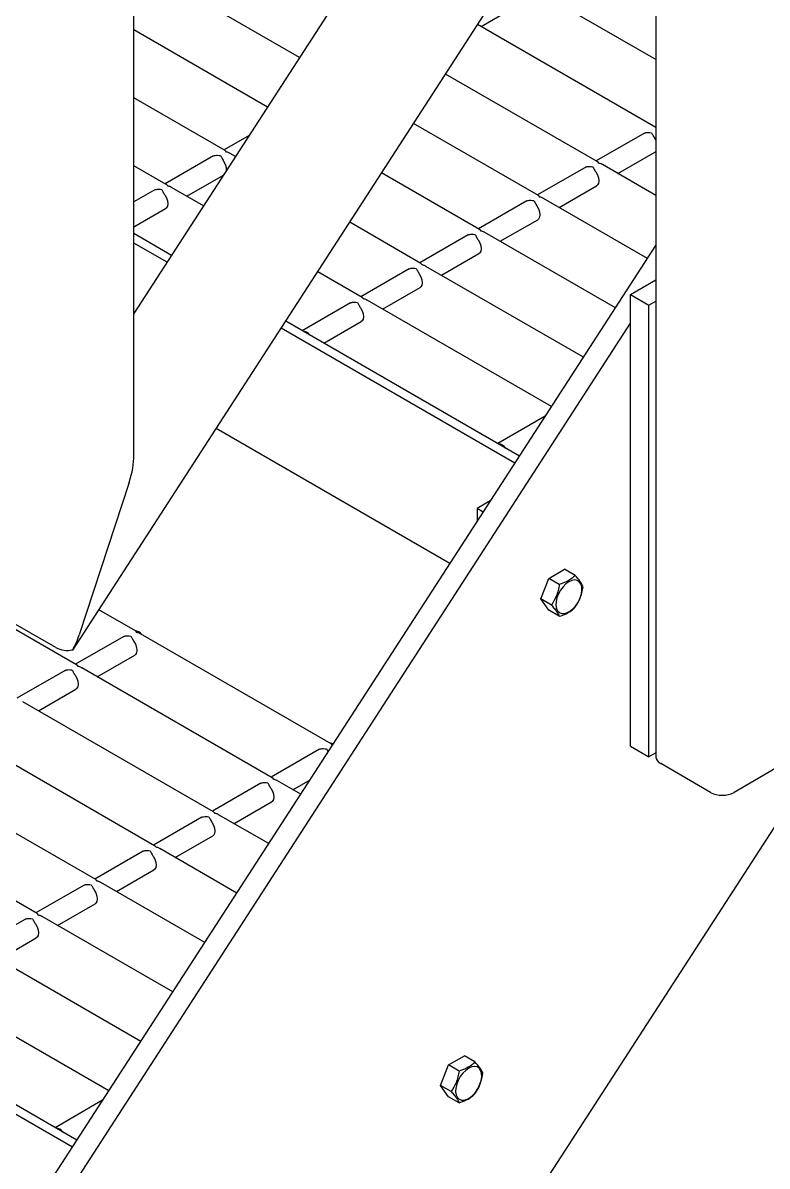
# Model space of a CAD drawing. Header units: millimetres. Extents: x 1293 to 41893, y 1011 to 26911.
# Drawn here: x 5277.6 to 5459.7, y 18462.7 to 18742.6 of the extents above; entities that cross this region are included whole.
import ezdxf

# ---------------------------------------------------------------- set-up
doc = ezdxf.new("R2010")
doc.units = ezdxf.units.MM
doc.header["$LTSCALE"] = 50

msp = doc.modelspace()

# ---------------------------------------------------------------- linework, layer by layer
at = {"color": 7, "linetype": 'Continuous', "lineweight": 25}
for p, q in [((6659.8213536, 20398.7013351), (5396.1606779, 18444.7672848)), ((5304.7596989, 18636.7747582), (5304.7596989, 18946.0492194)), ((5431.3299628, 18867.1544819), (5304.7596989, 18671.4453385)), ((5289.7924958, 18588.9895151), (5448.2297003, 18833.9728833)), ((5432.4829393, 18809.6244701), (5432.4829393, 18562.8795803)), ((5345.2769887, 18734.0951571), (5309.2227343, 18754.9088351)), ((5432.4829393, 18733.6184408), (5400.3075158, 18752.1929175)), ((5389.6989964, 18741.6950162), (5398.8754022, 18746.9924425)), ((5432.4829393, 18716.9963716), (5388.8632091, 18742.1775059)), ((5337.4494484, 18721.9918308), (5304.7596989, 18740.8632214)), ((5418.1603064, 18708.6425825), (5381.0356688, 18730.0741796)), ((5327.0755249, 18711.3585001), (5304.7596989, 18724.2411523)), ((5403.7636124, 18700.3315479), (5373.2081285, 18717.9708533)), ((5432.4829393, 18717.2057428), (5432.301599, 18717.1010572)), ((5332.9604024, 18715.0506479), (5326.8201234, 18711.5059403)), ((5429.7277892, 18715.6152285), (5417.9049049, 18708.7900226)), ((5429.7277892, 18715.6152285), (5429.9280663, 18715.7001762)), ((5432.1731304, 18714.4041283), (5432.4829393, 18713.8867899)), ((5324.2463136, 18710.0201115), (5312.4234293, 18703.1949057)), ((5324.2463136, 18710.0201115), (5324.4465908, 18710.1050592)), ((5329.6219081, 18709.8885044), (5328.3240455, 18710.6377446)), ((5423.1970016, 18705.7349602), (5432.3734075, 18711.0323866)), ((5432.4829393, 18711.1070794), (5432.3734075, 18711.0323866)), ((5312.6788309, 18703.0474655), (5304.7596989, 18707.6190831)), ((5389.3669183, 18692.0205133), (5365.3805882, 18705.867527)), ((5415.3310951, 18707.3041939), (5403.5082108, 18700.4789881)), ((5415.3310951, 18707.3041939), (5415.5313723, 18707.3891416)), ((5432.4829393, 18700.3743025), (5419.408827, 18707.9218269)), ((5317.7155261, 18700.1398433), (5326.654552, 18705.3002331)), ((5309.8496195, 18701.709077), (5304.7596989, 18698.7707283)), ((5309.8496195, 18701.709077), (5310.0498967, 18701.7940247)), ((5321.7943678, 18697.7851781), (5313.9273514, 18702.32671)), ((5408.8003076, 18697.4239256), (5417.9767134, 18702.721352)), ((5400.9344011, 18698.9931593), (5389.1115168, 18692.1679535)), ((5400.9344011, 18698.9931593), (5401.1346782, 18699.078107)), ((5430.4267855, 18684.9392257), (5405.0121329, 18699.6107923)), ((5304.7596989, 18692.6606035), (5312.4952379, 18697.1262351)), ((5374.9702242, 18683.7094787), (5357.5530479, 18693.7642006)), ((5394.4036135, 18689.1128911), (5403.5800194, 18694.4103174)), ((5313.9668275, 18685.6818518), (5304.7596989, 18690.9970139)), ((5386.537707, 18690.6821247), (5374.7148227, 18683.8569189)), ((5386.537707, 18690.6821247), (5386.7379841, 18690.7670724)), ((5422.5992452, 18672.8358994), (5390.6154388, 18691.2997578)), ((5264.5065417, 18428.3852154), (5432.4829393, 18688.1185515)), ((5312.8653602, 18683.9787092), (5304.7596989, 18688.6580078)), ((5380.0069194, 18680.8018565), (5389.1833253, 18686.0992828)), ((5360.5735302, 18675.3984442), (5349.7255076, 18681.6608743)), ((5372.1410129, 18682.3710901), (5360.3181286, 18675.5458843)), ((5372.1410129, 18682.3710901), (5372.3412901, 18682.4560379)), ((5414.7717049, 18660.732573), (5376.2187448, 18682.9887232)), ((5365.6102254, 18672.4908219), (5374.7866312, 18677.7882482)), ((5426.3094474, 18676.085738), (5432.4829393, 18679.6496191)), ((5426.3094474, 18676.085738), (5430.7995754, 18673.4936423)), ((5426.3094474, 18565.471676), (5426.3094474, 18676.085738)), ((5357.7443189, 18674.0600556), (5345.9214346, 18667.2348497)), ((5357.7443189, 18674.0600556), (5357.944596, 18674.1450033)), ((5406.9441646, 18648.6292467), (5361.8220507, 18674.6776886)), ((5430.7995754, 18673.4936423), (5432.4829393, 18674.4654276)), ((5430.7995754, 18562.8795803), (5430.7995754, 18673.4936423)), ((5289.680113, 18467.3098247), (4938.4902285, 18670.0474296)), ((5290.7815802, 18469.0129673), (4940.625677, 18671.1536675)), ((5399.1166243, 18636.5259204), (5341.8979673, 18669.557548)), ((5351.2135313, 18664.1797873), (5360.3899372, 18669.4772137)), ((5268.9966697, 18425.7931196), (5426.3094474, 18669.037844)), ((5398.015157, 18634.8227778), (5340.7965, 18667.8544054)), ((5405.4324762, 18646.2918), (5393.8161339, 18639.5858284)), ((5382.105653, 18610.2227232), (5324.886996, 18643.2543508)), ((5399.1082306, 18636.5307659), (5399.1266258, 18636.5413853)), ((5303.5693809, 18630.0837773), (5291.3562326, 18592.7886676)), ((5391.9709279, 18625.5295352), (5388.7502922, 18623.6703018)), ((5388.7502922, 18623.6703018), (5388.7502922, 18620.4969898)), ((5390.2493586, 18622.8049092), (5388.7502922, 18623.6703018)), ((5290.7239512, 18585.4007199), (5244.0777724, 18612.3289858)), ((5406.2632313, 18606.5627219), (5410.1517963, 18608.8075427)), ((5412.7442607, 18607.3109448), (5410.1517963, 18608.8075427)), ((5404.3189488, 18601.5515359), (5406.2632313, 18606.5627219)), ((5408.8556957, 18605.0661241), (5406.2632313, 18606.5627219)), ((5406.9114133, 18600.0549381), (5404.3189488, 18601.5515359)), ((5406.2632313, 18598.7851707), (5404.3189488, 18601.5515359)), ((5285.6088686, 18589.6191546), (5273.3957203, 18596.669655)), ((5305.1206452, 18593.7117545), (5296.1832456, 18598.8712055)), ((5408.8556957, 18597.2885728), (5406.2632313, 18598.7851707)), ((5302.2914339, 18592.3733659), (5290.4685496, 18585.5481601)), ((5302.2914339, 18592.3733659), (5302.4917111, 18592.4583136)), ((5353.0153445, 18566.0627331), (5306.3691658, 18592.990999)), ((5295.7606464, 18582.4930977), (5304.9370522, 18587.790524)), ((5287.8947398, 18584.0623313), (5276.0718556, 18577.2371255)), ((5287.8947398, 18584.0623313), (5288.095017, 18584.1472791)), ((5338.6186505, 18557.7516986), (5291.9724717, 18584.6799644)), ((5281.3639523, 18574.1820631), (5290.5403582, 18579.4794895)), ((5324.2219564, 18549.440664), (5277.5757776, 18576.3689298)), ((5309.8252623, 18541.1296294), (5263.1790836, 18568.0578952)), ((5350.1861332, 18564.7243445), (5338.3632489, 18557.8991387)), ((5350.1861332, 18564.7243445), (5350.3864104, 18564.8092922)), ((5426.3094474, 18565.471676), (5430.7995754, 18562.8795803)), ((5432.4829393, 18563.8513656), (5430.7995754, 18562.8795803)), ((5445.8864057, 18554.1701385), (5433.6732574, 18561.220639)), ((5463.846918, 18561.220639), (5451.6337696, 18554.1701385)), ((5295.4285683, 18532.8185948), (5248.7823895, 18559.7468606)), ((5335.7894392, 18556.41331), (5323.9665549, 18549.5881041)), ((5335.7894392, 18556.41331), (5335.9897163, 18556.4982577)), ((5345.5743623, 18553.7362516), (5339.867171, 18557.030943)), ((5343.6553457, 18554.8440763), (5347.8609856, 18557.2719405)), ((5329.2586516, 18546.5330417), (5338.4350575, 18551.8304681)), ((5281.0318742, 18524.5075602), (5234.3856954, 18551.4358261)), ((5321.3927451, 18548.1022754), (5309.5698608, 18541.2770696)), ((5321.3927451, 18548.1022754), (5321.5930222, 18548.1872231)), ((5337.746822, 18541.6329253), (5325.4704769, 18548.7199084)), ((5314.8619576, 18538.2220071), (5324.0383634, 18543.5194335)), ((5306.996051, 18539.7912408), (5295.1731667, 18532.966035)), ((5306.996051, 18539.7912408), (5307.1963282, 18539.8761885)), ((5329.9192817, 18529.5295989), (5311.0737829, 18540.4088738)), ((5300.4652635, 18529.9109726), (5309.6416693, 18535.2083989)), ((5292.599357, 18531.4802062), (5280.7764727, 18524.6550004)), ((5292.599357, 18531.4802062), (5292.7996341, 18531.5651539)), ((5322.0917414, 18517.4262726), (5296.6770888, 18532.0978393)), ((5286.0685694, 18521.599938), (5295.2449753, 18526.8973643)), ((5278.2026629, 18523.1691716), (5266.3797786, 18516.3439658)), ((5278.2026629, 18523.1691716), (5278.40294, 18523.2541194)), ((5314.2642011, 18505.3229463), (5282.2803948, 18523.7868047)), ((5271.6718754, 18513.2889034), (5280.8482812, 18518.5863298)), ((5306.4366608, 18493.21962), (5267.8837007, 18515.4757701)), ((5298.6091205, 18481.1162936), (5253.4870066, 18507.1647355)), ((5379.7996285, 18482.4243703), (5381.743911, 18487.4355563)), ((5381.743911, 18487.4355563), (5385.632476, 18489.6803771)), ((5384.3363755, 18485.9389584), (5381.743911, 18487.4355563)), ((5388.2249404, 18488.1837792), (5385.632476, 18489.6803771)), ((5382.392093, 18480.9277724), (5379.7996285, 18482.4243703)), ((5381.743911, 18479.6580051), (5379.7996285, 18482.4243703)), ((5384.3363755, 18478.1614072), (5381.743911, 18479.6580051)), ((5297.0974321, 18478.7788469), (5285.4810898, 18472.0728753)), ((5290.7731865, 18469.0178129), (5290.7915817, 18469.0284322))]:
    msp.add_line(p, q, dxfattribs=at)
at = {"color": 7, "linetype": 'Continuous', "lineweight": 25, "flags": 128}
for points in [[(5417.7764363, 18706.0930937), (5418.1819584, 18705.3771847), (5418.4396909, 18704.6260307), (5418.5247067, 18703.9122814), (5418.4287832, 18703.3049689), (5418.1611979, 18702.8628309), (5417.9767134, 18702.721352)], [(5312.2949607, 18700.4979768), (5312.7004828, 18699.7820678), (5312.9582154, 18699.0309137), (5313.0432312, 18698.3171645), (5312.9473077, 18697.709852), (5312.6797223, 18697.2677139), (5312.4952379, 18697.1262351)], [(5403.3797422, 18697.7820591), (5403.7852643, 18697.0661501), (5404.0429969, 18696.3149961), (5404.1280127, 18695.6012468), (5404.0320892, 18694.9939343), (5403.7645038, 18694.5517963), (5403.5800194, 18694.4103174)], [(5388.9830482, 18689.4710246), (5389.3885703, 18688.7551155), (5389.6463028, 18688.0039615), (5389.7313186, 18687.2902122), (5389.6353951, 18686.6828997), (5389.3678098, 18686.2407617), (5389.1833253, 18686.0992828)], [(5374.5863541, 18681.15999), (5374.9918762, 18680.4440809), (5375.2496088, 18679.6929269), (5375.3346245, 18678.9791777), (5375.238701, 18678.3718651), (5374.9711157, 18677.9297271), (5374.7866312, 18677.7882482)], [(5360.18966, 18672.8489554), (5360.5951821, 18672.1330464), (5360.8529147, 18671.3818924), (5360.9379305, 18670.6681431), (5360.842007, 18670.0608306), (5360.5744217, 18669.6186925), (5360.3899372, 18669.4772137)], [(5411.2009325, 18605.7567122), (5410.4643242, 18605.2320555), (5409.7674267, 18604.5368395), (5409.1478098, 18603.7085435), (5408.6388773, 18602.7918212), (5408.2680659, 18601.8360933), (5408.0553661, 18600.8928833), (5408.0122445, 18600.01304), (5408.141026, 18599.2439959), (5408.4347678, 18598.6272103), (5408.8776343, 18598.1959344), (5409.4457503, 18597.9734184), (5410.1084887, 18597.9716581), (5410.8301211, 18598.1907484), (5411.5717439, 18598.6188782), (5412.2933762, 18599.2329668), (5412.9561146, 18599.9999085), (5413.5242307, 18600.8783574), (5413.9670971, 18601.8209561), (5414.2608389, 18602.7768887), (5414.3896204, 18603.6946207), (5414.3464989, 18604.524677), (5414.133799, 18605.222309), (5413.7629876, 18605.7499071), (5413.2540551, 18606.0790285), (5412.6344383, 18606.1919301), (5411.9375407, 18606.0825253), (5411.2009325, 18605.7567122)], [(5304.7367751, 18591.1622658), (5305.1422972, 18590.4463567), (5305.4000297, 18589.6952027), (5305.4850455, 18588.9814534), (5305.389122, 18588.3741409), (5305.1215367, 18587.9320029), (5304.9370522, 18587.790524)], [(5289.775585, 18589.053915), (5289.7946817, 18588.9939851), (5289.7482403, 18588.9763276), (5289.637152, 18589.0012813), (5289.5839468, 18589.0197995)], [(5290.340081, 18582.8512312), (5290.7456031, 18582.1353222), (5291.0033357, 18581.3841681), (5291.0883515, 18580.6704189), (5290.992428, 18580.0631064), (5290.7248426, 18579.6209683), (5290.5403582, 18579.4794895)], [(5338.2347803, 18555.2022098), (5338.6403024, 18554.4863008), (5338.898035, 18553.7351468), (5338.9830508, 18553.0213975), (5338.8871273, 18552.414085), (5338.619542, 18551.9719469), (5338.4350575, 18551.8304681)], [(5323.8380863, 18546.8911752), (5324.2436084, 18546.1752662), (5324.5013409, 18545.4241122), (5324.5863567, 18544.7103629), (5324.4904332, 18544.1030504), (5324.2228479, 18543.6609124), (5324.0383634, 18543.5194335)], [(5309.4413922, 18538.5801406), (5309.8469143, 18537.8642316), (5310.1046469, 18537.1130776), (5310.1896627, 18536.3993283), (5310.0937391, 18535.7920158), (5309.8261538, 18535.3498778), (5309.6416693, 18535.2083989)], [(5295.0446981, 18530.2691061), (5295.4502202, 18529.553197), (5295.7079528, 18528.802043), (5295.7929686, 18528.0882937), (5295.6970451, 18527.4809812), (5295.4294598, 18527.0388432), (5295.2449753, 18526.8973643)], [(5280.6480041, 18521.9580715), (5281.0535262, 18521.2421625), (5281.3112587, 18520.4910084), (5281.3962745, 18519.7772592), (5281.300351, 18519.1699466), (5281.0327657, 18518.7278086), (5280.8482812, 18518.5863298)], [(5386.6816122, 18486.6295466), (5385.9450039, 18486.1048898), (5385.2481064, 18485.4096739), (5384.6284895, 18484.5813779), (5384.1195571, 18483.6646556), (5383.7487456, 18482.7089277), (5383.5360458, 18481.7657177), (5383.4929243, 18480.8858743), (5383.6217057, 18480.1168302), (5383.9154475, 18479.5000447), (5384.358314, 18479.0687688), (5384.9264301, 18478.8462527), (5385.5891684, 18478.8444924), (5386.3108008, 18479.0635828), (5387.0524236, 18479.4917125), (5387.7740559, 18480.1058011), (5388.4367943, 18480.8727429), (5389.0049104, 18481.7511918), (5389.4477769, 18482.6937904), (5389.7415187, 18483.649723), (5389.8703001, 18484.5674551), (5389.8271786, 18485.3975113), (5389.6144788, 18486.0951433), (5389.2436673, 18486.6227415), (5388.7347348, 18486.9518628), (5388.115118, 18487.0647644), (5387.4182205, 18486.9553596), (5386.6816122, 18486.6295466)]]:
    msp.add_lwpolyline(points, dxfattribs=at)
at = {"color": 7, "linetype": 'Continuous', "lineweight": 25}
for centre, radius, start, end in [((5323.7101933, 18706.5737749), 3.7263111, 358.995366603, 36.85932297), ((5345.8146006, 18664.7539724), 2.4244652, 35.264662608, 84.740713925), ((5393.7093, 18637.104951), 2.4244652, 35.264662607, 84.740713925), ((5304.7584098, 18591.3783174), 2.4244652, 35.264662608, 84.740713925), ((5288.4895008, 18595.2137141), 6.2926257, 242.756114714, 281.793182748), ((5352.8973339, 18564.6542359), 1.4894808, 65.602777553, 90.845958081), ((5434.5167968, 18563.0823998), 2.0439452, 185.694799251, 245.625341707), ((5448.7600877, 18559.7163244), 6.246457, 242.609672236, 297.390327764), ((5285.3742559, 18469.591998), 2.4244652, 35.264662608, 84.740713925)]:
    msp.add_arc(centre, radius, start, end, dxfattribs=at)
for centre, start_param, end_param in [((5300.6956989, 18631.7427186), 4.6283498072, 5.4137479706), ((5288.4825506, 18594.4476089), 4.1667479794, 4.6283498072)]:
    msp.add_ellipse(centre, major_axis=(2.6223224, 8.883602), ratio=0.3494931248, start_param=start_param, end_param=end_param, dxfattribs=at)
for points, knots in [([(5429.9280663, 18715.7001762), (5429.9924814, 18715.7163342), (5430.2037317, 18715.7693249), (5430.7198255, 18715.8063487), (5431.1798507, 18715.7540637), (5431.4221601, 18715.7008211), (5431.4247757, 18715.7002464)], [0, 0, 0, 0, 0.1723614537, 0.5652622384, 0.9953071929, 1, 1, 1, 1]), ([(5431.4247757, 18715.7002464), (5431.4257747, 18715.6987345), (5431.5508318, 18715.5094778), (5431.7369742, 18715.1575623), (5431.9959855, 18714.6737706), (5432.1292552, 18714.4709132), (5432.1731304, 18714.4041283)], [0, 0, 0, 0, 0.0046971273, 0.5879730075, 0.8643521995, 1, 1, 1, 1]), ([(5324.4465908, 18710.1050592), (5324.5110058, 18710.1212173), (5324.7222561, 18710.1742079), (5325.2383499, 18710.2112318), (5325.6983752, 18710.1589467), (5325.9406845, 18710.1057042), (5325.9433001, 18710.1051295)], [0, 0, 0, 0, 0.1723614537, 0.5652622384, 0.9953071929, 1, 1, 1, 1]), ([(5325.9433001, 18710.1051295), (5325.9442991, 18710.1036175), (5326.0693563, 18709.9143609), (5326.2554986, 18709.5624454), (5326.5145099, 18709.0786537), (5326.6477796, 18708.8757962), (5326.6916548, 18708.8090114)], [0, 0, 0, 0, 0.0046971273, 0.5879730074, 0.8643521995, 1, 1, 1, 1]), ([(5327.4400095, 18710.9691614), (5327.4390106, 18710.9706701), (5327.3227773, 18711.1462441), (5327.1967664, 18711.2470659), (5327.0718384, 18711.3470212)], [0, 0, 0, 0, 0.0085933525, 1, 1, 1, 1]), ([(5328.3124145, 18710.6210004), (5328.2613982, 18710.657143), (5328.0021826, 18710.840785), (5327.6848842, 18710.9148932), (5327.4426245, 18710.9685818), (5327.4400095, 18710.9691614)], [0, 0, 0, 0, 0.1951000565, 0.9913114514, 1, 1, 1, 1]), ([(5418.524791, 18708.2532437), (5418.5237921, 18708.2547525), (5418.4075588, 18708.4303264), (5418.281548, 18708.5311482), (5418.1566199, 18708.6311036)], [0, 0, 0, 0, 0.0085933525, 1, 1, 1, 1]), ([(5415.5313723, 18707.3891416), (5415.5957873, 18707.4052997), (5415.8070376, 18707.4582903), (5416.3231314, 18707.4953141), (5416.7831567, 18707.4430291), (5417.025466, 18707.3897865), (5417.0280816, 18707.3892118)], [0, 0, 0, 0, 0.1723614537, 0.5652622384, 0.9953071929, 1, 1, 1, 1]), ([(5417.0280816, 18707.3892118), (5417.0290807, 18707.3876999), (5417.1541378, 18707.1984432), (5417.3402801, 18706.8465277), (5417.5992914, 18706.362736), (5417.7325611, 18706.1598786), (5417.7764363, 18706.0930937)], [0, 0, 0, 0, 0.0046971273, 0.5879730075, 0.8643521995, 1, 1, 1, 1]), ([(5419.397196, 18707.9050828), (5419.3461798, 18707.9412254), (5419.0869641, 18708.1248673), (5418.7696657, 18708.1989755), (5418.5274061, 18708.2526642), (5418.524791, 18708.2532437)], [0, 0, 0, 0, 0.1951000566, 0.9913114514, 1, 1, 1, 1]), ([(5313.0433154, 18702.6581268), (5313.0423166, 18702.6596356), (5312.9260832, 18702.8352095), (5312.8000724, 18702.9360313), (5312.6751444, 18703.0359866)], [0, 0, 0, 0, 0.0085933525, 1, 1, 1, 1]), ([(5310.0498967, 18701.7940247), (5310.1143118, 18701.8101827), (5310.3255621, 18701.8631734), (5310.8416559, 18701.9001972), (5311.3016811, 18701.8479122), (5311.5439904, 18701.7946696), (5311.546606, 18701.7940949)], [0, 0, 0, 0, 0.1723614537, 0.5652622384, 0.9953071929, 1, 1, 1, 1]), ([(5311.546606, 18701.7940949), (5311.5476051, 18701.792583), (5311.6726622, 18701.6033263), (5311.8588045, 18701.2514108), (5312.1178158, 18700.7676191), (5312.2510856, 18700.5647617), (5312.2949607, 18700.4979768)], [0, 0, 0, 0, 0.0046971273, 0.5879730074, 0.8643521995, 1, 1, 1, 1]), ([(5313.9157204, 18702.3099658), (5313.8647042, 18702.3461084), (5313.6054885, 18702.5297504), (5313.2881901, 18702.6038586), (5313.0459305, 18702.6575473), (5313.0433154, 18702.6581268)], [0, 0, 0, 0, 0.1951000565, 0.9913114514, 1, 1, 1, 1]), ([(5404.1280969, 18699.9422091), (5404.1270981, 18699.9437179), (5404.0108648, 18700.1192919), (5403.8848539, 18700.2201136), (5403.7599259, 18700.320069)], [0, 0, 0, 0, 0.0085933525, 1, 1, 1, 1]), ([(5401.1346782, 18699.078107), (5401.1990933, 18699.0942651), (5401.4103436, 18699.1472557), (5401.9264374, 18699.1842795), (5402.3864626, 18699.1319945), (5402.6287719, 18699.078752), (5402.6313875, 18699.0781772)], [0, 0, 0, 0, 0.1723614537, 0.5652622384, 0.9953071929, 1, 1, 1, 1]), ([(5402.6313875, 18699.0781772), (5402.6323866, 18699.0766653), (5402.7574437, 18698.8874086), (5402.943586, 18698.5354932), (5403.2025974, 18698.0517015), (5403.3358671, 18697.848844), (5403.3797422, 18697.7820591)], [0, 0, 0, 0, 0.0046971273, 0.5879730075, 0.8643521995, 1, 1, 1, 1]), ([(5405.0005019, 18699.5940482), (5404.9494857, 18699.6301908), (5404.69027, 18699.8138328), (5404.3729716, 18699.8879409), (5404.130712, 18699.9416296), (5404.1280969, 18699.9422091)], [0, 0, 0, 0, 0.1951000566, 0.9913114514, 1, 1, 1, 1]), ([(5389.7314028, 18691.6311746), (5389.730404, 18691.6326833), (5389.6141707, 18691.8082573), (5389.4881598, 18691.909079), (5389.3632318, 18692.0090344)], [0, 0, 0, 0, 0.0085933525, 1, 1, 1, 1]), ([(5386.7379841, 18690.7670724), (5386.8023992, 18690.7832305), (5387.0136495, 18690.8362211), (5387.5297433, 18690.873245), (5387.9897686, 18690.8209599), (5388.2320779, 18690.7677174), (5388.2346935, 18690.7671427)], [0, 0, 0, 0, 0.1723614537, 0.5652622384, 0.9953071929, 1, 1, 1, 1]), ([(5388.2346935, 18690.7671427), (5388.2356925, 18690.7656307), (5388.3607497, 18690.5763741), (5388.546892, 18690.2244586), (5388.8059033, 18689.7406669), (5388.939173, 18689.5378094), (5388.9830482, 18689.4710246)], [0, 0, 0, 0, 0.0046971273, 0.5879730075, 0.8643521995, 1, 1, 1, 1]), ([(5390.6038079, 18691.2830136), (5390.5527916, 18691.3191562), (5390.293576, 18691.5027982), (5389.9762776, 18691.5769064), (5389.7340179, 18691.630595), (5389.7314028, 18691.6311746)], [0, 0, 0, 0, 0.1951000566, 0.9913114514, 1, 1, 1, 1]), ([(5375.3347088, 18683.32014), (5375.3337099, 18683.3216488), (5375.2174766, 18683.4972227), (5375.0914658, 18683.5980445), (5374.9665378, 18683.6979998)], [0, 0, 0, 0, 0.0085933525, 1, 1, 1, 1]), ([(5372.3412901, 18682.4560379), (5372.4057051, 18682.4721959), (5372.6169554, 18682.5251866), (5373.1330492, 18682.5622104), (5373.5930745, 18682.5099254), (5373.8353838, 18682.4566828), (5373.8379994, 18682.4561081)], [0, 0, 0, 0, 0.17236145373, 0.56526223844, 0.99530719289, 1, 1, 1, 1]), ([(5373.8379994, 18682.4561081), (5373.8389985, 18682.4545962), (5373.9640556, 18682.2653395), (5374.1501979, 18681.913424), (5374.4092092, 18681.4296323), (5374.5424789, 18681.2267748), (5374.5863541, 18681.15999)], [0, 0, 0, 0, 0.0046971273, 0.5879730075, 0.8643521995, 1, 1, 1, 1]), ([(5376.2071138, 18682.971979), (5376.1560976, 18683.0081216), (5375.8968819, 18683.1917636), (5375.5795835, 18683.2658718), (5375.3373239, 18683.3195604), (5375.3347088, 18683.32014)], [0, 0, 0, 0, 0.1951000566, 0.9913114514, 1, 1, 1, 1]), ([(5360.9380147, 18675.0091054), (5360.9370159, 18675.0106142), (5360.8207826, 18675.1861881), (5360.6947717, 18675.2870099), (5360.5698437, 18675.3869653)], [0, 0, 0, 0, 0.0085933525, 1, 1, 1, 1]), ([(5361.8104197, 18674.6609445), (5361.7594035, 18674.697087), (5361.5001878, 18674.880729), (5361.1828894, 18674.9548372), (5360.9406298, 18675.0085259), (5360.9380147, 18675.0091054)], [0, 0, 0, 0, 0.1951000566, 0.9913114514, 1, 1, 1, 1]), ([(5357.944596, 18674.1450033), (5358.0090111, 18674.1611613), (5358.2202614, 18674.214152), (5358.7363552, 18674.2511758), (5359.1963804, 18674.1988908), (5359.4386897, 18674.1456482), (5359.4413054, 18674.1450735)], [0, 0, 0, 0, 0.17236145373, 0.56526223844, 0.99530719289, 1, 1, 1, 1]), ([(5359.4413054, 18674.1450735), (5359.4423044, 18674.1435616), (5359.5673615, 18673.9543049), (5359.7535039, 18673.6023894), (5360.0125152, 18673.1185977), (5360.1457849, 18672.9157403), (5360.18966, 18672.8489554)], [0, 0, 0, 0, 0.0046971273, 0.5879730075, 0.8643521995, 1, 1, 1, 1]), ([(5408.8556957, 18605.0661241), (5408.7732498, 18604.5816845), (5408.6065701, 18603.6023005), (5408.0415684, 18601.8409715), (5407.3490272, 18600.7465185), (5406.9114133, 18600.0549381)], [0, 0, 0, 0, 0.2648633469, 0.5354700776, 1, 1, 1, 1]), ([(5412.7442607, 18607.3109448), (5412.6228117, 18607.188362), (5412.2710323, 18606.8332984), (5411.5730421, 18606.2786834), (5410.4244894, 18605.6141911), (5409.4360155, 18605.2688621), (5408.8556957, 18605.0661241)], [0, 0, 0, 0, 0.1315464599, 0.3810267709, 0.6366091688, 1, 1, 1, 1]), ([(5414.6885432, 18604.5445796), (5414.6060972, 18604.734773), (5414.4394176, 18605.119284), (5413.8744158, 18606.0049534), (5413.1818747, 18606.8052442), (5412.7442607, 18607.3109448)], [0, 0, 0, 0, 0.2648633469, 0.5354700776, 1, 1, 1, 1]), ([(5412.7442607, 18599.5333936), (5412.999113, 18599.9183051), (5413.5143439, 18600.6964747), (5414.2727696, 18602.3461425), (5414.5275491, 18603.6933099), (5414.6885432, 18604.5445796)], [0, 0, 0, 0, 0.2648633469, 0.5354700776, 1, 1, 1, 1]), ([(5406.9114133, 18600.0549381), (5407.1662655, 18599.7652166), (5407.6814964, 18599.1794912), (5408.4399222, 18598.1821606), (5408.6947016, 18597.6345842), (5408.8556957, 18597.2885728)], [0, 0, 0, 0, 0.2648633469, 0.5354700776, 1, 1, 1, 1]), ([(5408.8556957, 18597.2885728), (5409.4360254, 18597.4913067), (5410.4142826, 18597.8330535), (5411.5652122, 18598.4957261), (5412.2651182, 18599.0497809), (5412.6228132, 18599.410813), (5412.7442607, 18599.5333936)], [0, 0, 0, 0, 0.3633893563, 0.612562675, 0.868454074, 1, 1, 1, 1]), ([(5302.4917111, 18592.4583136), (5302.5561261, 18592.4744717), (5302.7673764, 18592.5274623), (5303.2834702, 18592.5644862), (5303.7434955, 18592.5122011), (5303.9858048, 18592.4589586), (5303.9884204, 18592.4583839)], [0, 0, 0, 0, 0.1723614537, 0.5652622384, 0.9953071929, 1, 1, 1, 1]), ([(5303.9884204, 18592.4583839), (5303.9894195, 18592.4568719), (5304.1144766, 18592.2676153), (5304.3006189, 18591.9156998), (5304.5596302, 18591.4319081), (5304.6928999, 18591.2290506), (5304.7367751, 18591.1622658)], [0, 0, 0, 0, 0.0046971273, 0.5879730074, 0.8643521995, 1, 1, 1, 1]), ([(5305.4851298, 18593.3224158), (5305.4841309, 18593.3239245), (5305.3678976, 18593.4994985), (5305.2418868, 18593.6003202), (5305.1169587, 18593.7002756)], [0, 0, 0, 0, 0.0085933525, 1, 1, 1, 1]), ([(5306.3575348, 18592.9742548), (5306.3065185, 18593.0103974), (5306.0473029, 18593.1940394), (5305.7300045, 18593.2681476), (5305.4877449, 18593.3218362), (5305.4851298, 18593.3224158)], [0, 0, 0, 0, 0.1951000565, 0.9913114514, 1, 1, 1, 1]), ([(5288.095017, 18584.1472791), (5288.1594321, 18584.1634371), (5288.3706824, 18584.2164278), (5288.8867762, 18584.2534516), (5289.3468014, 18584.2011666), (5289.5891107, 18584.147924), (5289.5917263, 18584.1473493)], [0, 0, 0, 0, 0.1723614537, 0.5652622384, 0.9953071929, 1, 1, 1, 1]), ([(5289.5917263, 18584.1473493), (5289.5927254, 18584.1458374), (5289.7177825, 18583.9565807), (5289.9039248, 18583.6046652), (5290.1629362, 18583.1208735), (5290.2962059, 18582.918016), (5290.340081, 18582.8512312)], [0, 0, 0, 0, 0.0046971273, 0.5879730074, 0.8643521995, 1, 1, 1, 1]), ([(5291.0884357, 18585.0113812), (5291.0874369, 18585.01289), (5290.9712036, 18585.1884639), (5290.8451927, 18585.2892857), (5290.7202647, 18585.389241)], [0, 0, 0, 0, 0.0085933525, 1, 1, 1, 1]), ([(5291.9608407, 18584.6632202), (5291.9098245, 18584.6993628), (5291.6506088, 18584.8830048), (5291.3333104, 18584.957113), (5291.0910508, 18585.0108016), (5291.0884357, 18585.0113812)], [0, 0, 0, 0, 0.19510005654, 0.99131145138, 1, 1, 1, 1]), ([(5353.3798291, 18565.6733944), (5353.3788302, 18565.6749032), (5353.2625969, 18565.8504771), (5353.1365861, 18565.9512989), (5353.0116581, 18566.0512542)], [0, 0, 0, 0, 0.0085933525, 1, 1, 1, 1]), ([(5350.3864104, 18564.8092922), (5350.4508254, 18564.8254503), (5350.6620757, 18564.878441), (5351.1781695, 18564.9154648), (5351.6381948, 18564.8631798), (5351.8805041, 18564.8099372), (5351.8831197, 18564.8093625)], [0, 0, 0, 0, 0.1723614537, 0.5652622384, 0.9953071929, 1, 1, 1, 1]), ([(5351.8831197, 18564.8093625), (5351.8841191, 18564.8078503), (5352.0092129, 18564.6185655), (5352.1225722, 18564.3887308), (5352.2805617, 18564.1080182), (5352.2812576, 18564.1067818)], [0, 0, 0, 0, 0.0079537704, 0.9956303189, 1, 1, 1, 1]), ([(5338.983135, 18557.3623598), (5338.9821362, 18557.3638686), (5338.8659029, 18557.5394425), (5338.739892, 18557.6402643), (5338.614964, 18557.7402197)], [0, 0, 0, 0, 0.0085933525, 1, 1, 1, 1]), ([(5335.9897163, 18556.4982577), (5336.0541314, 18556.5144157), (5336.2653817, 18556.5674064), (5336.7814755, 18556.6044302), (5337.2415007, 18556.5521452), (5337.48381, 18556.4989026), (5337.4864257, 18556.4983279)], [0, 0, 0, 0, 0.1723614537, 0.5652622384, 0.9953071929, 1, 1, 1, 1]), ([(5337.4864257, 18556.4983279), (5337.4874247, 18556.496816), (5337.6124818, 18556.3075593), (5337.7986242, 18555.9556438), (5338.0576355, 18555.4718521), (5338.1909052, 18555.2689947), (5338.2347803, 18555.2022098)], [0, 0, 0, 0, 0.0046971273, 0.5879730075, 0.8643521995, 1, 1, 1, 1]), ([(5339.85554, 18557.0141989), (5339.8045238, 18557.0503414), (5339.5453081, 18557.2339834), (5339.2280097, 18557.3080916), (5338.9857501, 18557.3617803), (5338.983135, 18557.3623598)], [0, 0, 0, 0, 0.1951000566, 0.9913114514, 1, 1, 1, 1]), ([(5324.5864409, 18549.0513252), (5324.5854421, 18549.052834), (5324.4692088, 18549.2284079), (5324.3431979, 18549.3292297), (5324.2182699, 18549.4291851)], [0, 0, 0, 0, 0.0085933525, 1, 1, 1, 1]), ([(5325.458846, 18548.7031643), (5325.4078297, 18548.7393069), (5325.1486141, 18548.9229488), (5324.8313157, 18548.997057), (5324.589056, 18549.0507457), (5324.5864409, 18549.0513252)], [0, 0, 0, 0, 0.1951000566, 0.9913114514, 1, 1, 1, 1]), ([(5321.5930222, 18548.1872231), (5321.6574373, 18548.2033812), (5321.8686876, 18548.2563718), (5322.3847814, 18548.2933956), (5322.8448067, 18548.2411106), (5323.087116, 18548.187868), (5323.0897316, 18548.1872933)], [0, 0, 0, 0, 0.1723614537, 0.5652622384, 0.9953071929, 1, 1, 1, 1]), ([(5323.0897316, 18548.1872933), (5323.0907306, 18548.1857814), (5323.2157878, 18547.9965247), (5323.4019301, 18547.6446093), (5323.6609414, 18547.1608175), (5323.7942111, 18546.9579601), (5323.8380863, 18546.8911752)], [0, 0, 0, 0, 0.0046971273, 0.5879730075, 0.8643521995, 1, 1, 1, 1]), ([(5310.1897469, 18540.7402907), (5310.188748, 18540.7417994), (5310.0725147, 18540.9173734), (5309.9465039, 18541.0181951), (5309.8215759, 18541.1181505)], [0, 0, 0, 0, 0.0085933525, 1, 1, 1, 1]), ([(5311.0621519, 18540.3921297), (5311.0111357, 18540.4282723), (5310.75192, 18540.6119143), (5310.4346216, 18540.6860224), (5310.192362, 18540.7397111), (5310.1897469, 18540.7402907)], [0, 0, 0, 0, 0.1951000566, 0.9913114514, 1, 1, 1, 1]), ([(5307.1963282, 18539.8761885), (5307.2607432, 18539.8923466), (5307.4719935, 18539.9453372), (5307.9880873, 18539.982361), (5308.4481126, 18539.930076), (5308.6904219, 18539.8768335), (5308.6930375, 18539.8762587)], [0, 0, 0, 0, 0.1723614537, 0.5652622384, 0.9953071929, 1, 1, 1, 1]), ([(5308.6930375, 18539.8762587), (5308.6940366, 18539.8747468), (5308.8190937, 18539.6854901), (5309.005236, 18539.3335747), (5309.2642473, 18538.849783), (5309.3975171, 18538.6469255), (5309.4413922, 18538.5801406)], [0, 0, 0, 0, 0.0046971273, 0.5879730075, 0.8643521995, 1, 1, 1, 1]), ([(5295.7930528, 18532.4292561), (5295.792054, 18532.4307648), (5295.6758207, 18532.6063388), (5295.5498098, 18532.7071605), (5295.4248818, 18532.8071159)], [0, 0, 0, 0, 0.0085933525, 1, 1, 1, 1]), ([(5296.6654578, 18532.0810951), (5296.6144416, 18532.1172377), (5296.3552259, 18532.3008797), (5296.0379275, 18532.3749879), (5295.7956679, 18532.4286765), (5295.7930528, 18532.4292561)], [0, 0, 0, 0, 0.1951000566, 0.9913114514, 1, 1, 1, 1]), ([(5292.7996341, 18531.5651539), (5292.8640492, 18531.581312), (5293.0752995, 18531.6343026), (5293.5913933, 18531.6713265), (5294.0514185, 18531.6190414), (5294.2937278, 18531.5657989), (5294.2963435, 18531.5652242)], [0, 0, 0, 0, 0.17236145373, 0.56526223844, 0.99530719289, 1, 1, 1, 1]), ([(5294.2963435, 18531.5652242), (5294.2973425, 18531.5637122), (5294.4223996, 18531.3744556), (5294.608542, 18531.0225401), (5294.8675533, 18530.5387484), (5295.000823, 18530.3358909), (5295.0446981, 18530.2691061)], [0, 0, 0, 0, 0.0046971273, 0.5879730075, 0.8643521995, 1, 1, 1, 1]), ([(5281.3963588, 18524.1182215), (5281.3953599, 18524.1197303), (5281.2791266, 18524.2953042), (5281.1531157, 18524.396126), (5281.0281877, 18524.4960813)], [0, 0, 0, 0, 0.0085933525, 1, 1, 1, 1]), ([(5282.2687638, 18523.7700605), (5282.2177475, 18523.8062031), (5281.9585319, 18523.9898451), (5281.6412335, 18524.0639533), (5281.3989738, 18524.1176419), (5281.3963588, 18524.1182215)], [0, 0, 0, 0, 0.1951000566, 0.9913114514, 1, 1, 1, 1]), ([(5278.40294, 18523.2541194), (5278.4673551, 18523.2702774), (5278.6786054, 18523.3232681), (5279.1946992, 18523.3602919), (5279.6547245, 18523.3080069), (5279.8970338, 18523.2547643), (5279.8996494, 18523.2541896)], [0, 0, 0, 0, 0.17236145373, 0.56526223844, 0.99530719289, 1, 1, 1, 1]), ([(5279.8996494, 18523.2541896), (5279.9006484, 18523.2526777), (5280.0257056, 18523.063421), (5280.2118479, 18522.7115055), (5280.4708592, 18522.2277138), (5280.6041289, 18522.0248563), (5280.6480041, 18521.9580715)], [0, 0, 0, 0, 0.0046971273, 0.5879730075, 0.8643521995, 1, 1, 1, 1]), ([(5388.2249404, 18488.1837792), (5388.1034914, 18488.0611963), (5387.7517121, 18487.7061328), (5387.0537218, 18487.1515178), (5385.9051692, 18486.4870254), (5384.9166952, 18486.1416964), (5384.3363755, 18485.9389584)], [0, 0, 0, 0, 0.1315464599, 0.3810267709, 0.6366091688, 1, 1, 1, 1]), ([(5390.1692229, 18485.417414), (5390.086777, 18485.6076074), (5389.9200973, 18485.9921184), (5389.3550955, 18486.8777877), (5388.6625544, 18487.6780786), (5388.2249404, 18488.1837792)], [0, 0, 0, 0, 0.2648633469, 0.5354700776, 1, 1, 1, 1]), ([(5384.3363755, 18485.9389584), (5384.2539295, 18485.4545188), (5384.0872498, 18484.4751349), (5383.5222481, 18482.7138058), (5382.8297069, 18481.6193529), (5382.392093, 18480.9277724)], [0, 0, 0, 0, 0.2648633469, 0.5354700776, 1, 1, 1, 1]), ([(5388.2249404, 18480.406228), (5388.4797927, 18480.7911395), (5388.9950236, 18481.5693091), (5389.7534493, 18483.2189769), (5390.0082288, 18484.5661443), (5390.1692229, 18485.417414)], [0, 0, 0, 0, 0.2648633469, 0.5354700776, 1, 1, 1, 1]), ([(5382.392093, 18480.9277724), (5382.6469453, 18480.6380509), (5383.1621761, 18480.0523256), (5383.9206019, 18479.054995), (5384.1753813, 18478.5074185), (5384.3363755, 18478.1614072)], [0, 0, 0, 0, 0.2648633469, 0.5354700776, 1, 1, 1, 1]), ([(5384.3363755, 18478.1614072), (5384.9167051, 18478.364141), (5385.8949623, 18478.7058879), (5387.0458919, 18479.3685605), (5387.745798, 18479.9226153), (5388.1034929, 18480.2836474), (5388.2249404, 18480.406228)], [0, 0, 0, 0, 0.36338935629, 0.61256267501, 0.86845407398, 1, 1, 1, 1])]:
    msp.add_open_spline(points, degree=3, knots=knots, dxfattribs=at)

doc.saveas('drawing.dxf')
